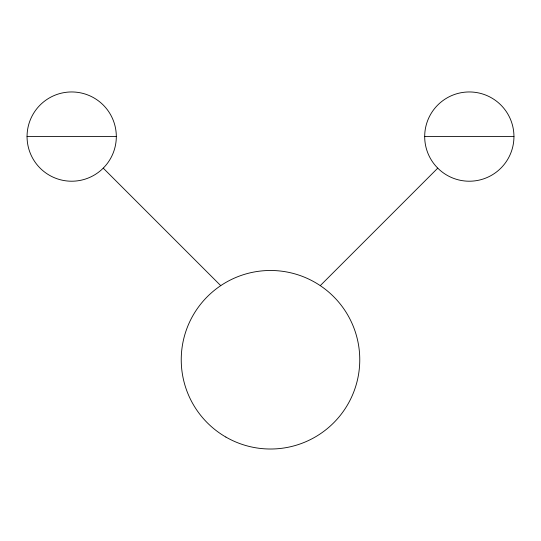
<?xml version="1.0" encoding="UTF-8"?>
<svg xmlns="http://www.w3.org/2000/svg" width="541" height="541" viewBox="0 0 541 541"><rect width="100%" height="100%" fill="white"/><g stroke="black" fill="none" stroke-linecap="round" stroke-linejoin="round"><path stroke-width="0.81" d="M320.265 285.641L437.757 168.143M27.05 136.589L116.315 136.589A44.633 44.633 0 0 0 49.366 97.935A44.633 44.633 0 0 0 49.366 175.237A44.633 44.633 0 0 0 116.315 136.589M424.685 136.589L513.95 136.589A44.633 44.633 0 0 1 447.001 175.237A44.633 44.633 0 0 1 447.001 97.935A44.633 44.633 0 0 1 513.95 136.589M103.243 168.143L220.735 285.641M225.868 437.054A89.265 89.265 0 0 0 359.765 359.751A89.265 89.265 0 0 0 225.868 282.443A89.265 89.265 0 0 0 225.868 437.054"/></g></svg>
